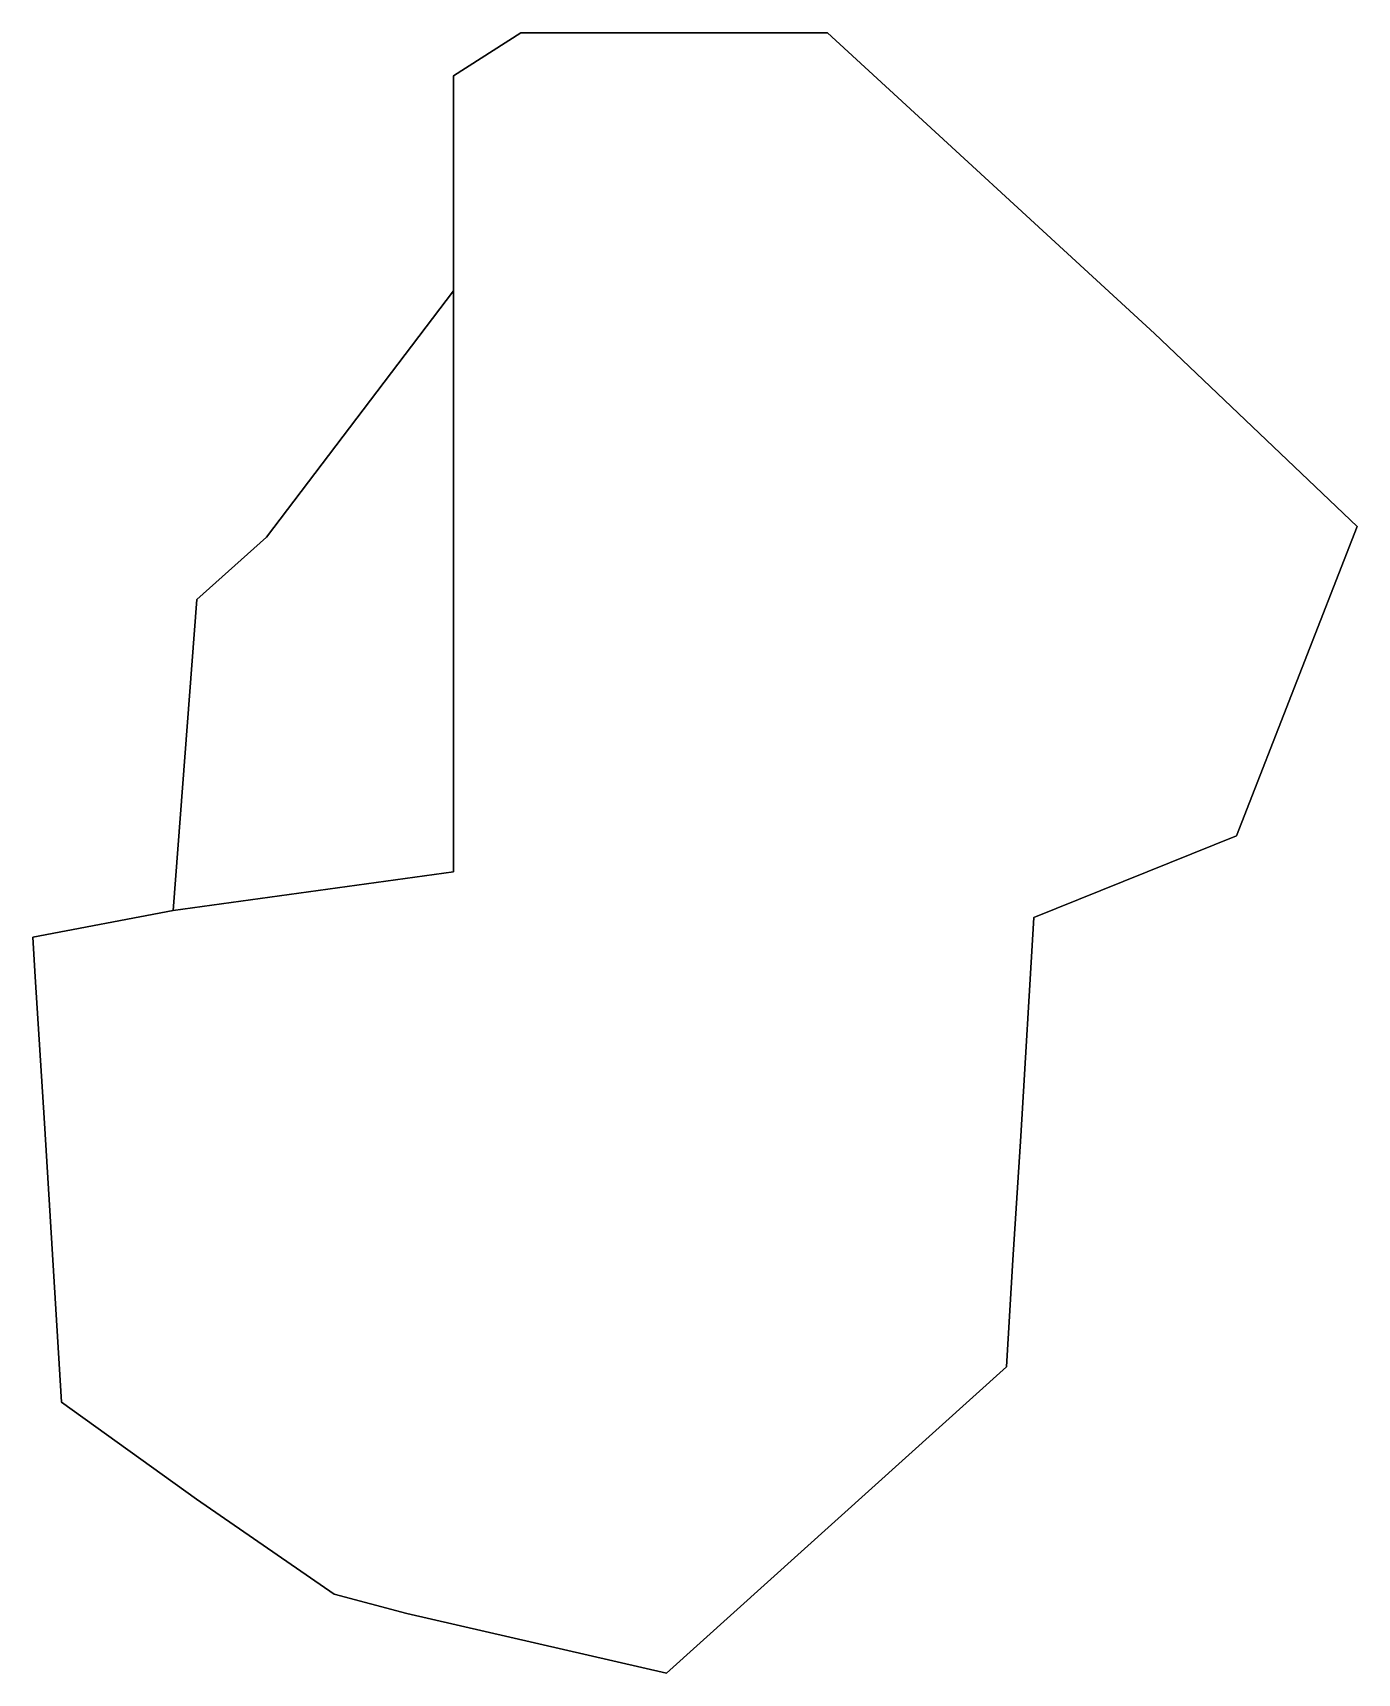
# Model space of a CAD drawing. Extents: x -79.2 to -77.78, y 46.83 to 48.59.
import ezdxf

# ---------------------------------------------------------------- set-up
doc = ezdxf.new("R2010")
doc.units = 0
doc.header["$MEASUREMENT"] = 0
doc.layers.add('GEO_', color=7, linetype='Continuous')

msp = doc.modelspace()

# ---------------------------------------------------------------- linework, layer by layer
at = {"layer": 'GEO_', "color": 7, "true_color": 0xffffff}
for p, q in [((-78.75, 48.5427), (-78.6778, 48.5887)), ((-78.75, 48.5427), (-78.6778, 48.5887)), ((-78.75, 48.5427), (-78.6778, 48.5887)), ((-78.6778, 48.5887), (-78.75, 48.5427)), ((-78.75, 48.5427), (-78.6778, 48.5887)), ((-78.75, 48.5427), (-78.6778, 48.5887)), ((-78.75, 48.5427), (-78.6778, 48.5887)), ((-78.6778, 48.5887), (-78.75, 48.5427)), ((-78.75, 48.5427), (-78.6778, 48.5887)), ((-78.75, 48.5427), (-78.6778, 48.5887)), ((-78.75, 48.5427), (-78.6778, 48.5887)), ((-78.6778, 48.5887), (-78.75, 48.5427)), ((-78.6778, 48.5887), (-78.35, 48.5887)), ((-78.6778, 48.5887), (-78.35, 48.5887)), ((-78.6778, 48.5887), (-78.6778, 48.5887)), ((-78.6778, 48.5887), (-78.35, 48.5887)), ((-78.35, 48.5887), (-78.6778, 48.5887)), ((-78.6778, 48.5887), (-78.35, 48.5887)), ((-78.6778, 48.5887), (-78.35, 48.5887)), ((-78.6778, 48.5887), (-78.6778, 48.5887)), ((-78.6778, 48.5887), (-78.35, 48.5887)), ((-78.35, 48.5887), (-78.6778, 48.5887)), ((-78.6778, 48.5887), (-78.35, 48.5887)), ((-78.6778, 48.5887), (-78.35, 48.5887)), ((-78.6778, 48.5887), (-78.6778, 48.5887)), ((-78.6778, 48.5887), (-78.35, 48.5887)), ((-78.35, 48.5887), (-78.6778, 48.5887)), ((-78, 48.267), (-78.35, 48.5887)), ((-78, 48.267), (-78.35, 48.5887)), ((-78, 48.267), (-78.35, 48.5887)), ((-78.35, 48.5887), (-78.35, 48.5887)), ((-78.35, 48.5887), (-78, 48.267)), ((-78, 48.267), (-78.35, 48.5887)), ((-78, 48.267), (-78.35, 48.5887)), ((-78, 48.267), (-78.35, 48.5887)), ((-78.35, 48.5887), (-78.35, 48.5887)), ((-78.35, 48.5887), (-78, 48.267)), ((-78, 48.267), (-78.35, 48.5887)), ((-78, 48.267), (-78.35, 48.5887)), ((-78, 48.267), (-78.35, 48.5887)), ((-78.35, 48.5887), (-78.35, 48.5887)), ((-78.35, 48.5887), (-78, 48.267)), ((-78.35, 48.5887), (-78, 48.267)), ((-78.35, 48.5887), (-78, 48.267)), ((-78.35, 48.5887), (-78.35, 48.5887)), ((-78.35, 48.5887), (-78, 48.267)), ((-78, 48.267), (-78.35, 48.5887)), ((-78.35, 48.5887), (-78, 48.267)), ((-78.35, 48.5887), (-78, 48.267)), ((-78.35, 48.5887), (-78.35, 48.5887)), ((-78.35, 48.5887), (-78, 48.267)), ((-78, 48.267), (-78.35, 48.5887)), ((-78.35, 48.5887), (-78, 48.267)), ((-78.35, 48.5887), (-78, 48.267)), ((-78.35, 48.5887), (-78.35, 48.5887)), ((-78.35, 48.5887), (-78, 48.267)), ((-78, 48.267), (-78.35, 48.5887)), ((-78.75, 48.3129), (-78.75, 48.5427)), ((-78.75, 48.3129), (-78.75, 48.5427)), ((-78.75, 48.3129), (-78.75, 48.5427)), ((-78.75, 48.5427), (-78.75, 48.5427)), ((-78.75, 48.5427), (-78.75, 48.3129)), ((-78.75, 48.3129), (-78.75, 48.5427)), ((-78.75, 48.3129), (-78.75, 48.5427)), ((-78.75, 48.3129), (-78.75, 48.5427)), ((-78.75, 48.5427), (-78.75, 48.5427)), ((-78.75, 48.5427), (-78.75, 48.3129)), ((-78.75, 48.3129), (-78.75, 48.5427)), ((-78.75, 48.3129), (-78.75, 48.5427)), ((-78.75, 48.3129), (-78.75, 48.5427)), ((-78.75, 48.5427), (-78.75, 48.5427)), ((-78.75, 48.5427), (-78.75, 48.3129)), ((-78.95, 48.0493), (-78.75, 48.3129)), ((-78.95, 48.0493), (-78.75, 48.3129)), ((-78.95, 48.0493), (-78.75, 48.3129)), ((-78.75, 48.3129), (-78.95, 48.0493)), ((-78.75, 47.6913), (-78.75, 48.3129)), ((-78.75, 47.6913), (-78.75, 48.3129)), ((-78.75, 47.6913), (-78.75, 48.3129)), ((-78.75, 48.3129), (-78.75, 48.3129)), ((-78.75, 48.3129), (-78.75, 47.6913)), ((-78.75, 47.6913), (-78.75, 48.3129)), ((-78.75, 47.6913), (-78.75, 48.3129)), ((-78.75, 47.6913), (-78.75, 48.3129)), ((-78.75, 48.3129), (-78.75, 48.3129)), ((-78.75, 48.3129), (-78.75, 47.6913)), ((-78.75, 48.3129), (-78.75, 48.3129)), ((-77.7833, 48.0608), (-78, 48.267)), ((-77.7833, 48.0608), (-78, 48.267)), ((-77.7833, 48.0608), (-78, 48.267)), ((-78, 48.267), (-78, 48.267)), ((-78, 48.267), (-77.7833, 48.0608)), ((-77.7833, 48.0608), (-78, 48.267)), ((-77.7833, 48.0608), (-78, 48.267)), ((-77.7833, 48.0608), (-78, 48.267)), ((-78, 48.267), (-78, 48.267)), ((-78, 48.267), (-77.7833, 48.0608)), ((-77.7833, 48.0608), (-78, 48.267)), ((-77.7833, 48.0608), (-78, 48.267)), ((-77.7833, 48.0608), (-78, 48.267)), ((-78, 48.267), (-78, 48.267)), ((-78, 48.267), (-77.7833, 48.0608)), ((-78, 48.267), (-78, 48.267)), ((-78, 48.267), (-78, 48.267)), ((-78, 48.267), (-78, 48.267)), ((-78, 48.267), (-77.7833, 48.0608)), ((-78, 48.267), (-77.7833, 48.0608)), ((-78, 48.267), (-78, 48.267)), ((-78, 48.267), (-77.7833, 48.0608)), ((-77.7833, 48.0608), (-78, 48.267)), ((-78, 48.267), (-77.7833, 48.0608)), ((-78, 48.267), (-77.7833, 48.0608)), ((-78, 48.267), (-78, 48.267)), ((-78, 48.267), (-77.7833, 48.0608)), ((-77.7833, 48.0608), (-78, 48.267)), ((-78, 48.267), (-77.7833, 48.0608)), ((-78, 48.267), (-77.7833, 48.0608)), ((-78, 48.267), (-78, 48.267)), ((-78, 48.267), (-77.7833, 48.0608)), ((-77.7833, 48.0608), (-78, 48.267)), ((-77.9125, 47.7297), (-77.7833, 48.0608)), ((-77.9125, 47.7297), (-77.7833, 48.0608)), ((-77.9125, 47.7297), (-77.7833, 48.0608)), ((-77.7833, 48.0608), (-77.9125, 47.7297)), ((-77.9125, 47.7297), (-77.7833, 48.0608)), ((-77.9125, 47.7297), (-77.7833, 48.0608)), ((-77.9125, 47.7297), (-77.7833, 48.0608)), ((-77.7833, 48.0608), (-77.9125, 47.7297)), ((-77.9125, 47.7297), (-77.7833, 48.0608)), ((-77.9125, 47.7297), (-77.7833, 48.0608)), ((-77.9125, 47.7297), (-77.7833, 48.0608)), ((-77.7833, 48.0608), (-77.9125, 47.7297)), ((-77.7833, 48.0608), (-77.9125, 47.7297)), ((-77.7833, 48.0608), (-77.9125, 47.7297)), ((-77.7833, 48.0608), (-77.9125, 47.7297)), ((-77.9125, 47.7297), (-77.7833, 48.0608)), ((-77.7833, 48.0608), (-77.9125, 47.7297)), ((-77.7833, 48.0608), (-77.9125, 47.7297)), ((-77.7833, 48.0608), (-77.9125, 47.7297)), ((-77.9125, 47.7297), (-77.7833, 48.0608)), ((-77.7833, 48.0608), (-77.9125, 47.7297)), ((-77.7833, 48.0608), (-77.9125, 47.7297)), ((-77.7833, 48.0608), (-77.9125, 47.7297)), ((-77.9125, 47.7297), (-77.7833, 48.0608)), ((-77.7833, 48.0608), (-77.7833, 48.0608)), ((-77.7833, 48.0608), (-77.7833, 48.0608)), ((-77.7833, 48.0608), (-77.7833, 48.0608)), ((-77.7833, 48.0608), (-77.7833, 48.0608)), ((-77.7833, 48.0608), (-77.7833, 48.0608)), ((-77.7833, 48.0608), (-77.7833, 48.0608)), ((-79.0244, 47.9826), (-78.95, 48.0493)), ((-79.0244, 47.9826), (-78.95, 48.0493)), ((-79.0244, 47.9826), (-78.95, 48.0493)), ((-78.95, 48.0493), (-79.0244, 47.9826)), ((-78.95, 48.0493), (-78.95, 48.0493)), ((-79.05, 47.6499), (-79.0244, 47.9826)), ((-79.05, 47.6499), (-79.0244, 47.9826)), ((-79.05, 47.6499), (-79.0244, 47.9826)), ((-79.0244, 47.9826), (-79.05, 47.6499)), ((-79.0244, 47.9826), (-79.0244, 47.9826)), ((-78.1292, 47.6423), (-77.9125, 47.7297)), ((-78.1292, 47.6423), (-77.9125, 47.7297)), ((-78.1292, 47.6423), (-77.9125, 47.7297)), ((-77.9125, 47.7297), (-78.1292, 47.6423)), ((-78.1292, 47.6423), (-77.9125, 47.7297)), ((-78.1292, 47.6423), (-77.9125, 47.7297)), ((-78.1292, 47.6423), (-77.9125, 47.7297)), ((-77.9125, 47.7297), (-78.1292, 47.6423)), ((-78.1292, 47.6423), (-77.9125, 47.7297)), ((-78.1292, 47.6423), (-77.9125, 47.7297)), ((-78.1292, 47.6423), (-77.9125, 47.7297)), ((-77.9125, 47.7297), (-78.1292, 47.6423)), ((-77.9125, 47.7297), (-78.1292, 47.6423)), ((-77.9125, 47.7297), (-78.1292, 47.6423)), ((-77.9125, 47.7297), (-78.1292, 47.6423)), ((-78.1292, 47.6423), (-77.9125, 47.7297)), ((-77.9125, 47.7297), (-78.1292, 47.6423)), ((-77.9125, 47.7297), (-78.1292, 47.6423)), ((-77.9125, 47.7297), (-78.1292, 47.6423)), ((-78.1292, 47.6423), (-77.9125, 47.7297)), ((-77.9125, 47.7297), (-78.1292, 47.6423)), ((-77.9125, 47.7297), (-78.1292, 47.6423)), ((-77.9125, 47.7297), (-78.1292, 47.6423)), ((-78.1292, 47.6423), (-77.9125, 47.7297)), ((-77.9125, 47.7297), (-77.9125, 47.7297)), ((-77.9125, 47.7297), (-77.9125, 47.7297)), ((-77.9125, 47.7297), (-77.9125, 47.7297)), ((-77.9125, 47.7297), (-77.9125, 47.7297)), ((-77.9125, 47.7297), (-77.9125, 47.7297)), ((-77.9125, 47.7297), (-77.9125, 47.7297)), ((-79.05, 47.6499), (-78.75, 47.6913)), ((-79.05, 47.6499), (-78.75, 47.6913)), ((-79.05, 47.6499), (-78.75, 47.6913)), ((-78.75, 47.6913), (-79.05, 47.6499)), ((-79.05, 47.6499), (-78.75, 47.6913)), ((-79.05, 47.6499), (-78.75, 47.6913)), ((-79.05, 47.6499), (-78.75, 47.6913)), ((-78.75, 47.6913), (-79.05, 47.6499)), ((-78.75, 47.6913), (-78.75, 47.6913)), ((-78.75, 47.6913), (-78.75, 47.6913)), ((-79.2, 47.6215), (-79.05, 47.6499)), ((-79.05, 47.6499), (-79.2, 47.6215)), ((-79.2, 47.6215), (-79.05, 47.6499)), ((-79.05, 47.6499), (-79.2, 47.6215)), ((-79.2, 47.6215), (-79.05, 47.6499)), ((-79.05, 47.6499), (-79.2, 47.6215)), ((-79.05, 47.6499), (-79.05, 47.6499)), ((-79.05, 47.6499), (-79.05, 47.6499)), ((-79.05, 47.6499), (-79.05, 47.6499)), ((-78.1433, 47.4085), (-78.1292, 47.6423)), ((-78.1433, 47.4085), (-78.1292, 47.6423)), ((-78.1433, 47.4085), (-78.1292, 47.6423)), ((-78.1292, 47.6423), (-78.1433, 47.4085)), ((-78.1433, 47.4085), (-78.1292, 47.6423)), ((-78.1433, 47.4085), (-78.1292, 47.6423)), ((-78.1433, 47.4085), (-78.1292, 47.6423)), ((-78.1292, 47.6423), (-78.1433, 47.4085)), ((-78.1433, 47.4085), (-78.1292, 47.6423)), ((-78.1433, 47.4085), (-78.1292, 47.6423)), ((-78.1433, 47.4085), (-78.1292, 47.6423)), ((-78.1292, 47.6423), (-78.1433, 47.4085)), ((-78.1292, 47.6423), (-78.1433, 47.4085)), ((-78.1292, 47.6423), (-78.1433, 47.4085)), ((-78.1292, 47.6423), (-78.1433, 47.4085)), ((-78.1433, 47.4085), (-78.1292, 47.6423)), ((-78.1292, 47.6423), (-78.1433, 47.4085)), ((-78.1292, 47.6423), (-78.1433, 47.4085)), ((-78.1292, 47.6423), (-78.1433, 47.4085)), ((-78.1433, 47.4085), (-78.1292, 47.6423)), ((-78.1292, 47.6423), (-78.1433, 47.4085)), ((-78.1292, 47.6423), (-78.1433, 47.4085)), ((-78.1292, 47.6423), (-78.1433, 47.4085)), ((-78.1433, 47.4085), (-78.1292, 47.6423)), ((-78.1292, 47.6423), (-78.1292, 47.6423)), ((-78.1292, 47.6423), (-78.1292, 47.6423)), ((-78.1292, 47.6423), (-78.1292, 47.6423)), ((-78.1292, 47.6423), (-78.1292, 47.6423)), ((-78.1292, 47.6423), (-78.1292, 47.6423)), ((-78.1292, 47.6423), (-78.1292, 47.6423)), ((-79.1975, 47.579), (-79.2, 47.6215)), ((-79.1975, 47.579), (-79.2, 47.6215)), ((-79.1975, 47.579), (-79.2, 47.6215)), ((-79.2, 47.6215), (-79.2, 47.6215)), ((-79.2, 47.6215), (-79.1975, 47.579)), ((-79.1975, 47.579), (-79.2, 47.6215)), ((-79.1975, 47.579), (-79.2, 47.6215)), ((-79.1975, 47.579), (-79.2, 47.6215)), ((-79.2, 47.6215), (-79.2, 47.6215)), ((-79.2, 47.6215), (-79.1975, 47.579)), ((-79.1975, 47.579), (-79.2, 47.6215)), ((-79.1975, 47.579), (-79.2, 47.6215)), ((-79.1975, 47.579), (-79.2, 47.6215)), ((-79.2, 47.6215), (-79.2, 47.6215)), ((-79.2, 47.6215), (-79.1975, 47.579)), ((-79.2, 47.6215), (-79.1975, 47.579)), ((-79.2, 47.6215), (-79.1975, 47.579)), ((-79.2, 47.6215), (-79.2, 47.6215)), ((-79.2, 47.6215), (-79.1975, 47.579)), ((-79.1975, 47.579), (-79.2, 47.6215)), ((-79.2, 47.6215), (-79.1975, 47.579)), ((-79.2, 47.6215), (-79.1975, 47.579)), ((-79.2, 47.6215), (-79.2, 47.6215)), ((-79.2, 47.6215), (-79.1975, 47.579)), ((-79.1975, 47.579), (-79.2, 47.6215)), ((-79.2, 47.6215), (-79.1975, 47.579)), ((-79.2, 47.6215), (-79.1975, 47.579)), ((-79.2, 47.6215), (-79.2, 47.6215)), ((-79.2, 47.6215), (-79.1975, 47.579)), ((-79.1975, 47.579), (-79.2, 47.6215)), ((-79.1875, 47.4225), (-79.1975, 47.579)), ((-79.1875, 47.4225), (-79.1975, 47.579)), ((-79.1875, 47.4225), (-79.1975, 47.579)), ((-79.1975, 47.579), (-79.1975, 47.579)), ((-79.1975, 47.579), (-79.1875, 47.4225)), ((-79.1875, 47.4225), (-79.1975, 47.579)), ((-79.1875, 47.4225), (-79.1975, 47.579)), ((-79.1875, 47.4225), (-79.1975, 47.579)), ((-79.1975, 47.579), (-79.1975, 47.579)), ((-79.1975, 47.579), (-79.1875, 47.4225)), ((-79.1875, 47.4225), (-79.1975, 47.579)), ((-79.1875, 47.4225), (-79.1975, 47.579)), ((-79.1875, 47.4225), (-79.1975, 47.579)), ((-79.1975, 47.579), (-79.1975, 47.579)), ((-79.1975, 47.579), (-79.1875, 47.4225)), ((-79.1975, 47.579), (-79.1875, 47.4225)), ((-79.1975, 47.579), (-79.1875, 47.4225)), ((-79.1975, 47.579), (-79.1975, 47.579)), ((-79.1975, 47.579), (-79.1875, 47.4225)), ((-79.1875, 47.4225), (-79.1975, 47.579)), ((-79.1975, 47.579), (-79.1875, 47.4225)), ((-79.1975, 47.579), (-79.1875, 47.4225)), ((-79.1975, 47.579), (-79.1975, 47.579)), ((-79.1975, 47.579), (-79.1875, 47.4225)), ((-79.1875, 47.4225), (-79.1975, 47.579)), ((-79.1975, 47.579), (-79.1875, 47.4225)), ((-79.1975, 47.579), (-79.1875, 47.4225)), ((-79.1975, 47.579), (-79.1975, 47.579)), ((-79.1975, 47.579), (-79.1875, 47.4225)), ((-79.1875, 47.4225), (-79.1975, 47.579)), ((-79.1875, 47.4225), (-79.1875, 47.4225)), ((-79.1694, 47.124), (-79.1875, 47.4225)), ((-79.1694, 47.124), (-79.1875, 47.4225)), ((-79.1694, 47.124), (-79.1875, 47.4225)), ((-79.1875, 47.4225), (-79.1875, 47.4225)), ((-79.1875, 47.4225), (-79.1694, 47.124)), ((-79.1694, 47.124), (-79.1875, 47.4225)), ((-79.1694, 47.124), (-79.1875, 47.4225)), ((-79.1694, 47.124), (-79.1875, 47.4225)), ((-79.1875, 47.4225), (-79.1875, 47.4225)), ((-79.1875, 47.4225), (-79.1694, 47.124)), ((-79.1875, 47.4225), (-79.1875, 47.4225)), ((-79.1875, 47.4225), (-79.1694, 47.124)), ((-79.1875, 47.4225), (-79.1694, 47.124)), ((-79.1875, 47.4225), (-79.1875, 47.4225)), ((-79.1875, 47.4225), (-79.1694, 47.124)), ((-79.1694, 47.124), (-79.1875, 47.4225)), ((-79.1875, 47.4225), (-79.1694, 47.124)), ((-79.1875, 47.4225), (-79.1694, 47.124)), ((-79.1875, 47.4225), (-79.1875, 47.4225)), ((-79.1875, 47.4225), (-79.1694, 47.124)), ((-79.1694, 47.124), (-79.1875, 47.4225)), ((-78.1517, 47.2762), (-78.1433, 47.4085)), ((-78.1517, 47.2762), (-78.1433, 47.4085)), ((-78.1517, 47.2762), (-78.1433, 47.4085)), ((-78.1433, 47.4085), (-78.1517, 47.2762)), ((-78.1517, 47.2762), (-78.1433, 47.4085)), ((-78.1517, 47.2762), (-78.1433, 47.4085)), ((-78.1517, 47.2762), (-78.1433, 47.4085)), ((-78.1433, 47.4085), (-78.1517, 47.2762)), ((-78.1517, 47.2762), (-78.1433, 47.4085)), ((-78.1517, 47.2762), (-78.1433, 47.4085)), ((-78.1517, 47.2762), (-78.1433, 47.4085)), ((-78.1433, 47.4085), (-78.1517, 47.2762)), ((-78.1433, 47.4085), (-78.1517, 47.2762)), ((-78.1433, 47.4085), (-78.1517, 47.2762)), ((-78.1433, 47.4085), (-78.1517, 47.2762)), ((-78.1517, 47.2762), (-78.1433, 47.4085)), ((-78.1433, 47.4085), (-78.1517, 47.2762)), ((-78.1433, 47.4085), (-78.1517, 47.2762)), ((-78.1433, 47.4085), (-78.1517, 47.2762)), ((-78.1517, 47.2762), (-78.1433, 47.4085)), ((-78.1433, 47.4085), (-78.1517, 47.2762)), ((-78.1433, 47.4085), (-78.1517, 47.2762)), ((-78.1433, 47.4085), (-78.1517, 47.2762)), ((-78.1517, 47.2762), (-78.1433, 47.4085)), ((-78.1433, 47.4085), (-78.1433, 47.4085)), ((-78.1433, 47.4085), (-78.1433, 47.4085)), ((-78.1433, 47.4085), (-78.1433, 47.4085)), ((-78.1433, 47.4085), (-78.1433, 47.4085)), ((-78.1433, 47.4085), (-78.1433, 47.4085)), ((-78.1433, 47.4085), (-78.1433, 47.4085)), ((-78.1583, 47.1618), (-78.1517, 47.2762)), ((-78.1583, 47.1618), (-78.1517, 47.2762)), ((-78.1583, 47.1618), (-78.1517, 47.2762)), ((-78.1517, 47.2762), (-78.1583, 47.1618)), ((-78.1583, 47.1618), (-78.1517, 47.2762)), ((-78.1583, 47.1618), (-78.1517, 47.2762)), ((-78.1583, 47.1618), (-78.1517, 47.2762)), ((-78.1517, 47.2762), (-78.1583, 47.1618)), ((-78.1583, 47.1618), (-78.1517, 47.2762)), ((-78.1583, 47.1618), (-78.1517, 47.2762)), ((-78.1583, 47.1618), (-78.1517, 47.2762)), ((-78.1517, 47.2762), (-78.1583, 47.1618)), ((-78.1517, 47.2762), (-78.1583, 47.1618)), ((-78.1517, 47.2762), (-78.1583, 47.1618)), ((-78.1517, 47.2762), (-78.1583, 47.1618)), ((-78.1583, 47.1618), (-78.1517, 47.2762)), ((-78.1517, 47.2762), (-78.1583, 47.1618)), ((-78.1517, 47.2762), (-78.1583, 47.1618)), ((-78.1517, 47.2762), (-78.1583, 47.1618)), ((-78.1583, 47.1618), (-78.1517, 47.2762)), ((-78.1517, 47.2762), (-78.1583, 47.1618)), ((-78.1517, 47.2762), (-78.1583, 47.1618)), ((-78.1517, 47.2762), (-78.1583, 47.1618)), ((-78.1583, 47.1618), (-78.1517, 47.2762)), ((-78.1517, 47.2762), (-78.1517, 47.2762)), ((-78.1517, 47.2762), (-78.1517, 47.2762)), ((-78.1517, 47.2762), (-78.1517, 47.2762)), ((-78.1517, 47.2762), (-78.1517, 47.2762)), ((-78.1517, 47.2762), (-78.1517, 47.2762)), ((-78.1517, 47.2762), (-78.1517, 47.2762)), ((-78.5222, 46.8341), (-78.1583, 47.1618)), ((-78.1583, 47.1618), (-78.5222, 46.8341)), ((-78.5222, 46.8341), (-78.1583, 47.1618)), ((-78.1583, 47.1618), (-78.5222, 46.8341)), ((-78.5222, 46.8341), (-78.1583, 47.1618)), ((-78.1583, 47.1618), (-78.5222, 46.8341)), ((-78.1583, 47.1618), (-78.1583, 47.1618)), ((-78.1583, 47.1618), (-78.1583, 47.1618)), ((-78.1583, 47.1618), (-78.1583, 47.1618)), ((-78.1583, 47.1618), (-78.1583, 47.1618)), ((-78.1583, 47.1618), (-78.1583, 47.1618)), ((-78.1583, 47.1618), (-78.1583, 47.1618)), ((-78.1583, 47.1618), (-78.1583, 47.1618)), ((-78.1583, 47.1618), (-78.1583, 47.1618)), ((-78.1583, 47.1618), (-78.1583, 47.1618)), ((-78.1583, 47.1618), (-78.1583, 47.1618)), ((-78.1583, 47.1618), (-78.1583, 47.1618)), ((-78.1583, 47.1618), (-78.1583, 47.1618)), ((-79.025, 47.0204), (-79.1694, 47.124)), ((-79.025, 47.0204), (-79.1694, 47.124)), ((-79.025, 47.0204), (-79.1694, 47.124)), ((-79.1694, 47.124), (-79.1694, 47.124)), ((-79.1694, 47.124), (-79.025, 47.0204)), ((-79.025, 47.0204), (-79.1694, 47.124)), ((-79.025, 47.0204), (-79.1694, 47.124)), ((-79.025, 47.0204), (-79.1694, 47.124)), ((-79.1694, 47.124), (-79.1694, 47.124)), ((-79.1694, 47.124), (-79.025, 47.0204)), ((-79.1694, 47.124), (-79.025, 47.0204)), ((-79.1694, 47.124), (-79.025, 47.0204)), ((-79.1694, 47.124), (-79.1694, 47.124)), ((-79.1694, 47.124), (-79.025, 47.0204)), ((-79.025, 47.0204), (-79.1694, 47.124)), ((-79.1694, 47.124), (-79.025, 47.0204)), ((-79.1694, 47.124), (-79.025, 47.0204)), ((-79.1694, 47.124), (-79.1694, 47.124)), ((-79.1694, 47.124), (-79.025, 47.0204)), ((-79.025, 47.0204), (-79.1694, 47.124)), ((-78.8778, 46.9188), (-79.025, 47.0204)), ((-78.8778, 46.9188), (-79.025, 47.0204)), ((-78.8778, 46.9188), (-79.025, 47.0204)), ((-79.025, 47.0204), (-79.025, 47.0204)), ((-79.025, 47.0204), (-78.8778, 46.9188)), ((-78.8778, 46.9188), (-79.025, 47.0204)), ((-78.8778, 46.9188), (-79.025, 47.0204)), ((-78.8778, 46.9188), (-79.025, 47.0204)), ((-79.025, 47.0204), (-79.025, 47.0204)), ((-79.025, 47.0204), (-78.8778, 46.9188)), ((-78.8778, 46.9188), (-79.025, 47.0204)), ((-78.8778, 46.9188), (-79.025, 47.0204)), ((-78.8778, 46.9188), (-79.025, 47.0204)), ((-79.025, 47.0204), (-79.025, 47.0204)), ((-79.025, 47.0204), (-78.8778, 46.9188)), ((-79.025, 47.0204), (-78.8778, 46.9188)), ((-79.025, 47.0204), (-78.8778, 46.9188)), ((-79.025, 47.0204), (-79.025, 47.0204)), ((-79.025, 47.0204), (-78.8778, 46.9188)), ((-78.8778, 46.9188), (-79.025, 47.0204)), ((-79.025, 47.0204), (-78.8778, 46.9188)), ((-79.025, 47.0204), (-78.8778, 46.9188)), ((-79.025, 47.0204), (-79.025, 47.0204)), ((-79.025, 47.0204), (-78.8778, 46.9188)), ((-78.8778, 46.9188), (-79.025, 47.0204)), ((-79.025, 47.0204), (-78.8778, 46.9188)), ((-79.025, 47.0204), (-78.8778, 46.9188)), ((-79.025, 47.0204), (-79.025, 47.0204)), ((-79.025, 47.0204), (-78.8778, 46.9188)), ((-78.8778, 46.9188), (-79.025, 47.0204)), ((-78.8, 46.8981), (-78.8778, 46.9188)), ((-78.8, 46.8981), (-78.8778, 46.9188)), ((-78.8, 46.8981), (-78.8778, 46.9188)), ((-78.8778, 46.9188), (-78.8778, 46.9188)), ((-78.8778, 46.9188), (-78.8, 46.8981)), ((-78.8, 46.8981), (-78.8778, 46.9188)), ((-78.8, 46.8981), (-78.8778, 46.9188)), ((-78.8, 46.8981), (-78.8778, 46.9188)), ((-78.8778, 46.9188), (-78.8778, 46.9188)), ((-78.8778, 46.9188), (-78.8, 46.8981)), ((-78.8, 46.8981), (-78.8778, 46.9188)), ((-78.8, 46.8981), (-78.8778, 46.9188)), ((-78.8, 46.8981), (-78.8778, 46.9188)), ((-78.8778, 46.9188), (-78.8778, 46.9188)), ((-78.8778, 46.9188), (-78.8, 46.8981)), ((-78.8778, 46.9188), (-78.8, 46.8981)), ((-78.8778, 46.9188), (-78.8, 46.8981)), ((-78.8778, 46.9188), (-78.8778, 46.9188)), ((-78.8778, 46.9188), (-78.8, 46.8981)), ((-78.8, 46.8981), (-78.8778, 46.9188)), ((-78.8778, 46.9188), (-78.8, 46.8981)), ((-78.8778, 46.9188), (-78.8, 46.8981)), ((-78.8778, 46.9188), (-78.8778, 46.9188)), ((-78.8778, 46.9188), (-78.8, 46.8981)), ((-78.8, 46.8981), (-78.8778, 46.9188)), ((-78.8778, 46.9188), (-78.8, 46.8981)), ((-78.8778, 46.9188), (-78.8, 46.8981)), ((-78.8778, 46.9188), (-78.8778, 46.9188)), ((-78.8778, 46.9188), (-78.8, 46.8981)), ((-78.8, 46.8981), (-78.8778, 46.9188)), ((-78.8, 46.8981), (-78.5222, 46.8341)), ((-78.8, 46.8981), (-78.5222, 46.8341)), ((-78.8, 46.8981), (-78.8, 46.8981)), ((-78.8, 46.8981), (-78.5222, 46.8341)), ((-78.5222, 46.8341), (-78.8, 46.8981)), ((-78.8, 46.8981), (-78.5222, 46.8341)), ((-78.8, 46.8981), (-78.5222, 46.8341)), ((-78.8, 46.8981), (-78.8, 46.8981)), ((-78.8, 46.8981), (-78.5222, 46.8341)), ((-78.5222, 46.8341), (-78.8, 46.8981)), ((-78.8, 46.8981), (-78.5222, 46.8341)), ((-78.8, 46.8981), (-78.5222, 46.8341)), ((-78.8, 46.8981), (-78.8, 46.8981)), ((-78.8, 46.8981), (-78.5222, 46.8341)), ((-78.5222, 46.8341), (-78.8, 46.8981)), ((-78.8, 46.8981), (-78.8, 46.8981)), ((-78.8, 46.8981), (-78.8, 46.8981)), ((-78.8, 46.8981), (-78.8, 46.8981)), ((-78.8, 46.8981), (-78.8, 46.8981)), ((-78.8, 46.8981), (-78.8, 46.8981)), ((-78.8, 46.8981), (-78.8, 46.8981)), ((-78.8, 46.8981), (-78.8, 46.8981)), ((-78.8, 46.8981), (-78.8, 46.8981)), ((-78.8, 46.8981), (-78.8, 46.8981)), ((-78.5222, 46.8341), (-78.5222, 46.8341)), ((-78.5222, 46.8341), (-78.5222, 46.8341)), ((-78.5222, 46.8341), (-78.5222, 46.8341))]:
    msp.add_line(p, q, dxfattribs=at)

doc.saveas('drawing.dxf')
